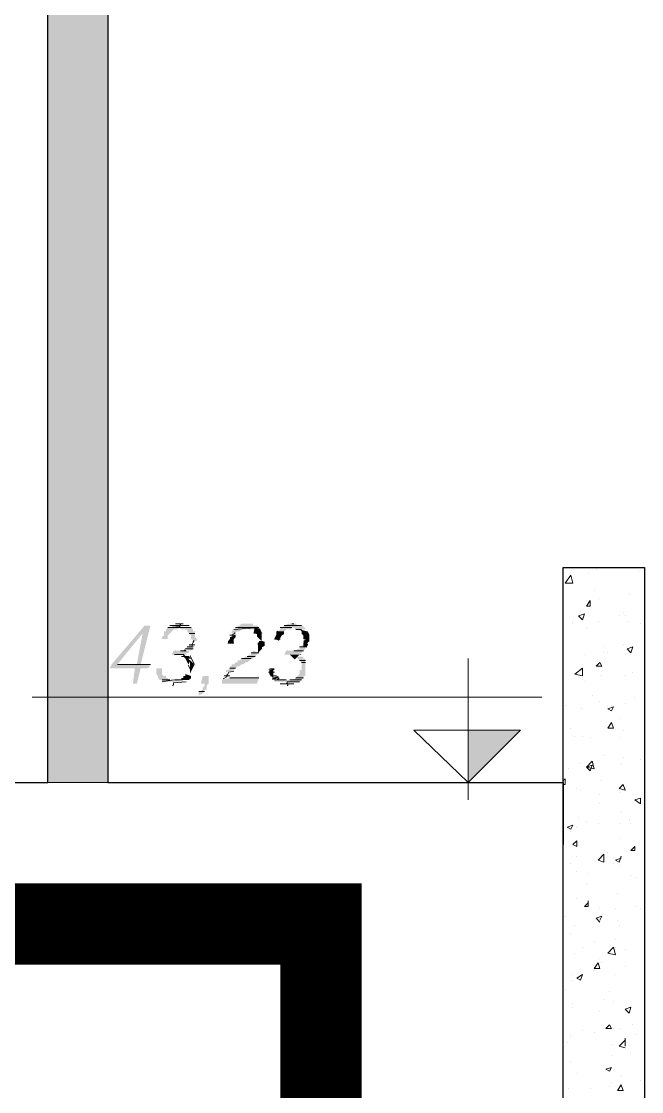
# Model space of a CAD drawing. Header units: millimetres. Extents: x 182 to 575, y -105 to 95.
# Drawn here: x 267.854 to 269.378, y 65.918 to 68.548 of the extents above; entities that cross this region are included whole.
import ezdxf

# ---------------------------------------------------------------- set-up
doc = ezdxf.new("R2010")
doc.units = ezdxf.units.MM
doc.header["$MEASUREMENT"] = 0
doc.layers.add('PDF_Geometry', color=7, linetype='Continuous')
doc.layers.add('PDF_Solid Fills', color=7, linetype='Continuous')

msp = doc.modelspace()

# ---------------------------------------------------------------- hatches: boundary and pattern name
at = {"layer": 'PDF_Solid Fills', "true_color": 0xb9b9b9, "transparency": 33554559}
msp.add_hatch(color=9, dxfattribs=at).paths.add_polyline_path([(261.6659, 70.5062), (261.6659, 73.0681), (261.5183, 73.0681), (261.5183, 70.5062), (259.5945, 70.5062), (259.5945, 69.7967), (259.7945, 69.7967), (259.7945, 70.3586), (267.9183, 70.3586), (267.9183, 66.6777), (268.0659, 66.6777), (268.0659, 70.3586), (271.3183, 70.3586), (271.3183, 69.7967), (271.4659, 69.7967), (271.4659, 70.5062)])
at = {"layer": 'PDF_Solid Fills', "transparency": 33554559}
h = msp.add_hatch(color=256, dxfattribs=at)
h.paths.add_polyline_path([(269.1552, 67.3276), (269.1527, 67.3276), (269.1552, 67.3276)], flags=0)
h.paths.add_polyline_path([(269.1527, 67.3276), (269.1552, 67.3276), (269.1527, 67.3276)], flags=0)
h.paths.add_polyline_path([(269.1602, 67.3276), (269.1477, 67.3276), (269.1602, 67.3276)], flags=0)
h.paths.add_polyline_path([(269.1477, 67.3276), (269.1602, 67.3276), (269.1477, 67.3276)], flags=0)
h = msp.add_hatch(color=256, dxfattribs=at)
h.paths.add_polyline_path([(269.1752, 67.3151), (269.1702, 67.3151), (269.1752, 67.3151)], flags=0)
h.paths.add_polyline_path([(269.1777, 67.3101), (269.1727, 67.3101), (269.1777, 67.3101)], flags=0)
h.paths.add_polyline_path([(269.1727, 67.3101), (269.1777, 67.3101), (269.1727, 67.3101)], flags=0)
h.paths.add_polyline_path([(269.1777, 67.3076), (269.1727, 67.3076), (269.1777, 67.3076)], flags=0)
h = msp.add_hatch(color=256, dxfattribs=at)
h.paths.add_polyline_path([(269.1252, 67.2576), (269.1302, 67.2576), (269.1252, 67.2576)], flags=0)
h.paths.add_polyline_path([(269.1302, 67.2551), (269.1252, 67.2551), (269.1302, 67.2551)], flags=0)
h.paths.add_polyline_path([(269.1277, 67.2526), (269.1302, 67.2526), (269.1277, 67.2526)], flags=0)
h = msp.add_hatch(color=256, dxfattribs=at)
h.paths.add_polyline_path([(269.1302, 67.2126), (269.1302, 67.2126), (269.1302, 67.2126)], flags=0)
h.paths.add_polyline_path([(269.1252, 67.2126), (269.1352, 67.2126), (269.1252, 67.2126)], flags=0)
h.paths.add_polyline_path([(269.1352, 67.2126), (269.1252, 67.2126), (269.1352, 67.2126)], flags=0)
h.paths.add_polyline_path([(269.1202, 67.2101), (269.1402, 67.2101), (269.1202, 67.2101)], flags=0)
h.paths.add_polyline_path([(269.1402, 67.2101), (269.1202, 67.2101), (269.1402, 67.2101)], flags=0)
h = msp.add_hatch(color=256, dxfattribs=at)
h.paths.add_polyline_path([(269.1577, 67.2101), (269.1602, 67.2101), (269.1577, 67.2101)], flags=0)
h.paths.add_polyline_path([(269.1652, 67.2101), (269.1527, 67.2101), (269.1652, 67.2101)], flags=0)
h.paths.add_polyline_path([(269.1527, 67.2101), (269.1652, 67.2101), (269.1527, 67.2101)], flags=0)
h.paths.add_polyline_path([(269.1702, 67.2076), (269.1477, 67.2076), (269.1702, 67.2076)], flags=0)
h = msp.add_hatch(color=256, dxfattribs=at)
h.paths.add_polyline_path([(269.1202, 67.1976), (269.1152, 67.1976), (269.1202, 67.1976)], flags=0)
h.paths.add_polyline_path([(269.1152, 67.2001), (269.1202, 67.2001), (269.1152, 67.2001)], flags=0)
h.paths.add_polyline_path([(269.1202, 67.2001), (269.1152, 67.2001), (269.1202, 67.2001)], flags=0)
for points in [[(268.0516, 67.0539), (268.0469, 67.0491), (268.0469, 67.0443), (268.0421, 67.0443), (268.0421, 67.0396), (268.0373, 67.0348), (268.0326, 67.0301), (268.0278, 67.0253), (268.0278, 67.0205), (268.0231, 67.0205), (268.0231, 67.0158), (268.0183, 67.011), (268.0183, 67.0062), (268.0135, 67.0015), (268.0135, 66.9967), (268.0088, 66.992), (268.004, 66.9872), (268.004, 66.9777), (267.9993, 66.9777), (267.9993, 66.9729), (267.9945, 66.9682), (267.9945, 66.9586), (267.9897, 66.9586), (267.9897, 66.9491), (267.985, 66.9443), (267.985, 66.9396), (267.9802, 66.9348), (267.9802, 66.9205), (267.9945, 66.9205), (267.9945, 66.9348), (267.9993, 66.9396), (267.9993, 66.9443), (268.004, 66.9491), (268.004, 66.9586), (268.0088, 66.9586), (268.0088, 66.9682), (268.0135, 66.9729), (268.0135, 66.9777), (268.0183, 66.9777), (268.0183, 66.9824), (268.0231, 66.9872), (268.0231, 66.992), (268.0278, 66.9967), (268.0278, 67.0015), (268.0326, 67.0062), (268.0373, 67.011), (268.0373, 67.0158), (268.0421, 67.0205), (268.0469, 67.0253), (268.0469, 67.0301), (268.0516, 67.0301), (268.0516, 67.0348), (268.0564, 67.0396), (268.0564, 67.0443), (268.0612, 67.0443), (268.0612, 67.0491), (268.0659, 67.0539), (268.0659, 67.0634), (267.9754, 67.0634), (267.9707, 67.0539)], [(268.4064, 67.0562), (268.4108, 67.0566), (268.4135, 67.0539), (268.4231, 67.0539), (268.4421, 67.0491), (268.4421, 67.0539), (268.4373, 67.0586), (268.4326, 67.0634), (268.4231, 67.0634), (268.4231, 67.0681), (268.3945, 67.0681), (268.3897, 67.0634), (268.385, 67.0634), (268.385, 67.0586), (268.3802, 67.0586), (268.3754, 67.0539), (268.3707, 67.0491), (268.3707, 67.0443), (268.385, 67.0491), (268.3897, 67.0491), (268.3945, 67.0539), (268.404, 67.0539)], [(268.4993, 67.0491), (268.504, 67.0539), (268.5183, 67.0539), (268.5183, 67.0586), (268.5231, 67.0586), (268.5278, 67.0539), (268.5516, 67.0539), (268.5516, 67.0586), (268.5469, 67.0586), (268.5469, 67.0634), (268.5326, 67.0634), (268.5278, 67.0681), (268.5088, 67.0681), (268.504, 67.0634), (268.4993, 67.0634), (268.4945, 67.0586), (268.4897, 67.0586), (268.4897, 67.0539), (268.485, 67.0491)], [(268.5373, 67.0539), (268.5421, 67.0491), (268.5564, 67.0491)], [(268.3802, 67.0348), (268.3802, 67.0396), (268.3659, 67.0348), (268.3659, 67.0301), (268.3612, 67.0253), (268.3612, 67.0205), (268.3754, 67.0205), (268.3754, 67.0301)], [(268.4516, 67.0253), (268.4373, 67.0253), (268.4373, 67.0205)], [(268.5612, 67.0301), (268.5469, 67.0301), (268.5612, 67.0253)], [(268.3612, 66.9539), (268.3564, 66.9539), (268.3564, 66.9491), (268.3754, 66.9539), (268.3802, 66.9586), (268.385, 66.9634), (268.3897, 66.9634), (268.3945, 66.9682), (268.3992, 66.9682), (268.404, 66.9729), (268.4088, 66.9729), (268.4135, 66.9777), (268.4183, 66.9824), (268.4231, 66.9824), (268.4278, 66.9872), (268.4326, 66.992), (268.4373, 66.9967), (268.4231, 67.0015), (268.4231, 66.9967), (268.4183, 66.9967), (268.4183, 66.992), (268.4135, 66.992), (268.4088, 66.9872), (268.404, 66.9872), (268.3992, 66.9824), (268.3945, 66.9824), (268.3897, 66.9777), (268.385, 66.9777), (268.385, 66.9729), (268.3802, 66.9729), (268.3754, 66.9682), (268.3707, 66.9682), (268.3707, 66.9634), (268.3659, 66.9634), (268.3659, 66.9586)], [(268.4993, 66.992), (268.5373, 66.992), (268.5373, 66.9962), (268.5421, 66.9967), (268.5469, 67.0015), (268.5516, 67.0062), (268.5516, 67.011), (268.5564, 67.011), (268.5421, 67.0158), (268.5421, 67.011), (268.5373, 67.011), (268.5373, 67.0062), (268.5326, 67.0062), (268.5278, 67.0015), (268.504, 67.0015)], [(268.2528, 66.986), (268.2564, 66.9824), (268.2707, 66.9824), (268.2659, 66.9872), (268.2469, 66.9872)], [(268.5231, 66.9301), (268.4754, 66.9301), (268.4754, 66.9253), (268.5373, 66.9253), (268.5421, 66.9301), (268.5469, 66.9348), (268.5469, 66.9396), (268.5516, 66.9396), (268.5516, 66.9824), (268.5469, 66.9824), (268.5469, 66.9872), (268.5278, 66.9872), (268.5326, 66.9824), (268.5373, 66.9777), (268.5421, 66.9729), (268.5421, 66.9539), (268.5373, 66.9539), (268.5373, 66.9443), (268.5326, 66.9396), (268.5278, 66.9348)], [(268.1992, 66.9301), (268.1992, 66.9253), (268.2612, 66.9253), (268.2278, 66.9301), (268.2183, 66.9301), (268.2135, 66.9348), (268.2088, 66.9348), (268.2088, 66.9396), (268.204, 66.9396), (268.1992, 66.9443), (268.1992, 66.9586), (268.185, 66.9586), (268.185, 66.9443), (268.1897, 66.9396), (268.1897, 66.9348), (268.1945, 66.9301)], [(268.2469, 66.9301), (268.2659, 66.9301), (268.2707, 66.9348), (268.2707, 66.9396), (268.2564, 66.9443), (268.2564, 66.9396), (268.2516, 66.9396), (268.2516, 66.9348), (268.2469, 66.9348)], [(268.2897, 66.892), (268.2993, 66.8967), (268.304, 66.9015), (268.304, 66.9062), (268.3088, 66.9062), (268.3088, 66.9158), (268.3135, 66.9205), (268.3135, 66.9396), (268.2993, 66.9396), (268.2945, 66.9205), (268.304, 66.9205), (268.304, 66.9158), (268.2993, 66.911), (268.2993, 66.9062), (268.2945, 66.9015), (268.2897, 66.9015)], [(268.485, 66.9396), (268.4707, 66.9348), (268.4707, 66.9301), (268.485, 66.9348)], [(268.3469, 66.9301), (268.3469, 66.9205), (268.4326, 66.9205), (268.4373, 66.9348), (268.3659, 66.9348)]]:
    msp.add_hatch(color=256, dxfattribs=at).paths.add_polyline_path(points)
h = msp.add_hatch(color=256, dxfattribs=at)
h.paths.add_polyline_path([(268.1516, 67.0443), (268.1373, 66.9682), (268.0897, 66.9682)])
h.paths.add_polyline_path([(268.1707, 67.0634), (268.1564, 67.0634), (268.0754, 66.9682), (268.0707, 66.9586), (268.1326, 66.9586), (268.1278, 66.9205), (268.1373, 66.9205), (268.1469, 66.9586), (268.1659, 66.9586), (268.1707, 66.9682), (268.1469, 66.9682)], flags=0)
h = msp.add_hatch(color=256, dxfattribs=at)
h.paths.add_polyline_path([(268.2754, 67.0491), (268.2754, 67.0539), (268.2707, 67.0586), (268.2421, 67.0586), (268.2469, 67.0539), (268.2564, 67.0539), (268.2612, 67.0527), (268.2612, 67.0491), (268.2659, 67.0443), (268.2707, 67.0396), (268.2707, 67.0301), (268.285, 67.0253), (268.285, 67.0301), (268.2802, 67.0348), (268.2802, 67.0491)])
h.paths.add_polyline_path([(268.2088, 67.0491), (268.204, 67.0491), (268.204, 67.0396), (268.1992, 67.0348), (268.1992, 67.0301), (268.2135, 67.0301), (268.2135, 67.0396), (268.2183, 67.0443), (268.2231, 67.0491), (268.2278, 67.0539), (268.2373, 67.0539), (268.2421, 67.0586), (268.2135, 67.0586), (268.2088, 67.0539)])
h = msp.add_hatch(color=256, dxfattribs=at)
h.paths.add_polyline_path([(268.2564, 67.0062), (268.2707, 67.0015), (268.2754, 67.0062), (268.2754, 67.011), (268.2802, 67.011), (268.2659, 67.0158), (268.2659, 67.011), (268.2612, 67.011)])
h.paths.add_polyline_path([(268.2231, 66.992), (268.2612, 66.992), (268.2573, 66.9958), (268.2659, 66.9967), (268.2659, 67.0015), (268.2278, 67.0015)])

# ---------------------------------------------------------------- linework, layer by layer
at = {"layer": 'PDF_Geometry', "lineweight": 25}
for points in [[(271.4659, 69.7967), (271.4659, 70.5062), (271.4659, 69.7967), (271.3183, 69.7967), (271.3183, 70.3586), (268.0659, 70.3586), (268.0659, 66.6777), (269.185, 66.6777)], [(255.2802, 66.6777), (259.5945, 66.6777), (267.9183, 66.6777), (267.9183, 70.3586), (259.7945, 70.3586), (259.7945, 69.7967)], [(268.0659, 66.6777), (268.0659, 66.6777)], [(269.185, 66.5253), (269.185, 66.5253)]]:
    msp.add_lwpolyline(points, dxfattribs=at)
for points in [[(269.385, 67.2062), (269.385, 65.3586), (269.185, 65.3586), (269.185, 67.2062)], [(269.185, 66.5253), (269.185, 66.6777), (269.185, 66.5253), (269.185, 66.6777)]]:
    msp.add_lwpolyline(points, close=True, dxfattribs=at)
at = {"layer": 'PDF_Geometry', "lineweight": 20}
for points in [[(269.2659, 67.2015), (269.2659, 67.2015)], [(269.3469, 67.2062), (269.3469, 67.2062)], [(269.2469, 67.192), (269.2469, 67.192)], [(269.3707, 67.1967), (269.3707, 67.1967)], [(269.2612, 67.1491), (269.2612, 67.1491)], [(269.185, 67.1396), (269.185, 67.1396)], [(269.2421, 67.1253), (269.2421, 67.1253)], [(269.2754, 67.1301), (269.2754, 67.1301)], [(269.3469, 67.1396), (269.3469, 67.1396)], [(269.2278, 67.1015), (269.2278, 67.1015)], [(269.3326, 67.0967), (269.3326, 67.0967)], [(269.2088, 67.0729), (269.2088, 67.0729)], [(269.2707, 67.0729), (269.2707, 67.0729)], [(269.3231, 67.0872), (269.3231, 67.0872)], [(269.3373, 67.0872), (269.3373, 67.0872)], [(269.3421, 67.0729), (269.3421, 67.0729)], [(269.2088, 67.0681), (269.2088, 67.0681)], [(269.2421, 67.0586), (269.2421, 67.0586)], [(269.3754, 67.0681), (269.3754, 67.0681)], [(269.2373, 66.992), (269.2373, 66.992)], [(269.285, 67.011), (269.285, 67.011)], [(269.285, 66.9967), (269.285, 66.9967)], [(269.2945, 66.9967), (269.2945, 66.9967)], [(269.3326, 67.0158), (269.3326, 67.0158)], [(269.3421, 67.0062), (269.3421, 67.0062)], [(269.2802, 66.9396), (269.2802, 66.9396)], [(269.3373, 66.9396), (269.3373, 66.9396)], [(269.3564, 66.9491), (269.3564, 66.9491)], [(269.2326, 66.9301), (269.2326, 66.9301)], [(269.2373, 66.9253), (269.2373, 66.9253)], [(269.2564, 66.892), (269.2564, 66.892)], [(269.3612, 66.8872), (269.3612, 66.8872)], [(269.1897, 66.8681), (269.1897, 66.8681)], [(269.2754, 66.8777), (269.2754, 66.8777)], [(269.2945, 66.8634), (269.2945, 66.8634)], [(269.304, 66.8681), (269.304, 66.8681)], [(269.3373, 66.8729), (269.3373, 66.8729)], [(269.2278, 66.8586), (269.2278, 66.8586)], [(269.2326, 66.8586), (269.2326, 66.8586)], [(269.3231, 66.8348), (269.3231, 66.8348)], [(269.204, 66.811), (269.204, 66.811)], [(269.2135, 66.792), (269.2135, 66.792)], [(269.2326, 66.792), (269.2326, 66.792)], [(269.2516, 66.7872), (269.2516, 66.7872)], [(269.3231, 66.7872), (269.3231, 66.7872)], [(269.3326, 66.8062), (269.3326, 66.8062)], [(269.285, 66.7443), (269.285, 66.7443)], [(269.3326, 66.7396), (269.3326, 66.7396)], [(269.3754, 66.7348), (269.3754, 66.7348)], [(269.1992, 66.711), (269.1992, 66.711)], [(269.2278, 66.7253), (269.2278, 66.7253)], [(269.3278, 66.7253), (269.3278, 66.7253)], [(267.9183, 66.6777), (269.185, 66.6777)], [(269.185, 66.6824), (269.1897, 66.6872), (269.1897, 66.6729), (269.185, 66.6729)], [(269.2802, 66.6824), (269.2802, 66.6824)], [(269.2183, 66.6634), (269.2183, 66.6634)], [(269.2278, 66.6586), (269.2278, 66.6586)], [(269.2754, 66.6491), (269.2754, 66.6491)], [(269.3231, 66.6586), (269.3231, 66.6586)], [(269.3231, 66.6539), (269.3231, 66.6539)], [(269.3278, 66.6729), (269.3278, 66.6729)], [(269.2754, 66.6253), (269.2754, 66.6253)], [(269.3278, 66.6062), (269.3278, 66.6062)], [(269.2231, 66.592), (269.2231, 66.592)], [(269.2421, 66.5824), (269.2421, 66.5824)], [(269.2707, 66.5777), (269.2707, 66.5777)], [(269.3231, 66.5777), (269.3231, 66.5777)], [(269.3469, 66.5872), (269.3469, 66.5872)], [(269.3516, 66.5777), (269.3516, 66.5777)], [(269.204, 66.5586), (269.204, 66.5586)], [(269.2183, 66.5682), (269.2183, 66.5682)], [(269.2231, 66.5253), (269.2231, 66.5253)], [(269.3231, 66.5396), (269.3231, 66.5396)], [(269.2183, 66.4967), (269.2183, 66.4967)], [(269.2802, 66.492), (269.2802, 66.492)], [(269.2945, 66.5062), (269.2945, 66.5062)], [(269.3278, 66.4967), (269.3231, 66.4824), (269.3135, 66.4872), (269.3278, 66.492)], [(269.204, 66.4777), (269.204, 66.4777)], [(269.3088, 66.4777), (269.3088, 66.4777)], [(269.3231, 66.4729), (269.3231, 66.4729)], [(269.2183, 66.4586), (269.2183, 66.4586)], [(269.2469, 66.4539), (269.2469, 66.4539)], [(269.3516, 66.4491), (269.3516, 66.4491)], [(269.3659, 66.4443), (269.3659, 66.4443)], [(269.2421, 66.4301), (269.2421, 66.4301)], [(269.2183, 66.392), (269.2183, 66.392)], [(269.2469, 66.3872), (269.2469, 66.3729), (269.2373, 66.3729), (269.2469, 66.3824)], [(269.3183, 66.4062), (269.3183, 66.4062)], [(269.2707, 66.3729), (269.2707, 66.3729)], [(269.2754, 66.3681), (269.2754, 66.3681)], [(269.3135, 66.3681), (269.3135, 66.3681)], [(269.3659, 66.3729), (269.3659, 66.3729)], [(269.3754, 66.3681), (269.3754, 66.3681)], [(269.1897, 66.3491), (269.1897, 66.3491)], [(269.2754, 66.3348), (269.2659, 66.3443), (269.2802, 66.3491), (269.2754, 66.3396)], [(269.3183, 66.3396), (269.3183, 66.3396)], [(269.2135, 66.3253), (269.2135, 66.3253)], [(269.3231, 66.3253), (269.3231, 66.3253)], [(269.204, 66.3062), (269.204, 66.3062)], [(269.2612, 66.2872), (269.2612, 66.2872)], [(269.3135, 66.292), (269.3135, 66.292)], [(269.2135, 66.2586), (269.2135, 66.2586)], [(269.2326, 66.2729), (269.2326, 66.2729)], [(269.3135, 66.2729), (269.3135, 66.2729)], [(269.3373, 66.2681), (269.3373, 66.2681)], [(269.2754, 66.2443), (269.2754, 66.2443)], [(269.2802, 66.2348), (269.2802, 66.2348)], [(269.2088, 66.2062), (269.2088, 66.2062)], [(269.2612, 66.2158), (269.2612, 66.2158)], [(269.3135, 66.2062), (269.3135, 66.2062)], [(269.3373, 66.2253), (269.3373, 66.2253)], [(269.2088, 66.192), (269.2088, 66.192)], [(269.1897, 66.1681), (269.1897, 66.1681)], [(269.2993, 66.1634), (269.2993, 66.1634)], [(269.2088, 66.1348), (269.2088, 66.1348)], [(269.2088, 66.1253), (269.2088, 66.1253)], [(269.285, 66.1443), (269.285, 66.1443)], [(269.3088, 66.1396), (269.3088, 66.1396)], [(269.2754, 66.1158), (269.2754, 66.1158)], [(269.3088, 66.0729), (269.3088, 66.0729)], [(269.3231, 66.0729), (269.3231, 66.0729)], [(269.3564, 66.0824), (269.3564, 66.0824)], [(269.204, 66.0586), (269.204, 66.0586)], [(269.204, 66.0539), (269.204, 66.0539)], [(269.2326, 66.0681), (269.2326, 66.0681)], [(269.2612, 66.0634), (269.2612, 66.0634)], [(269.3373, 66.0253), (269.3231, 66.0301), (269.3373, 66.0443)], [(269.3373, 66.0301), (269.3373, 66.0491)], [(269.3659, 66.0586), (269.3659, 66.0586)], [(269.1945, 66.0396), (269.1945, 66.0396)], [(269.304, 66.0348), (269.304, 66.0348)], [(269.204, 65.992), (269.204, 65.992)], [(269.304, 66.0062), (269.304, 66.0062)], [(269.304, 66.0062), (269.304, 66.0062)], [(269.3516, 66.011), (269.3516, 66.011)], [(269.2802, 65.9824), (269.2802, 65.9824)], [(269.2183, 65.9634), (269.2183, 65.9634)], [(269.304, 65.9396), (269.304, 65.9396)], [(269.3278, 65.9586), (269.3278, 65.9586)], [(269.3754, 65.9443), (269.3754, 65.9443)], [(269.1992, 65.9253), (269.1992, 65.9253)], [(269.2516, 65.9253), (269.2516, 65.9253)], [(269.2993, 65.9301), (269.2993, 65.9301)]]:
    msp.add_lwpolyline(points, dxfattribs=at)
for points in [[(269.1897, 67.1681), (269.204, 67.1872), (269.2088, 67.1681)], [(269.2516, 67.1253), (269.2516, 67.111), (269.2421, 67.111)], [(269.2373, 67.092), (269.2326, 67.0777), (269.2231, 67.0872)], [(269.3564, 67.011), (269.3516, 66.9967), (269.3421, 67.0062)], [(269.2754, 66.9729), (269.2802, 66.9634), (269.2659, 66.9634)], [(269.2326, 66.9396), (269.2135, 66.9443), (269.2326, 66.9586)], [(269.3088, 66.8634), (269.304, 66.8539), (269.2945, 66.8586)], [(269.304, 66.8253), (269.3088, 66.811), (269.2945, 66.811)], [(269.2612, 66.711), (269.2421, 66.7158), (269.2564, 66.7301)], [(269.2564, 66.7205), (269.2516, 66.7062), (269.2421, 66.7158)], [(269.3326, 66.6729), (269.3373, 66.6586), (269.3231, 66.6634)], [(269.3754, 66.6396), (269.3754, 66.6253), (269.3612, 66.6348)], [(269.2088, 66.5729), (269.204, 66.5634), (269.1945, 66.5682)], [(269.2183, 66.5348), (269.2183, 66.5205), (269.2088, 66.5253)], [(269.3612, 66.5205), (269.3612, 66.511), (269.3516, 66.511)], [(269.285, 66.4824), (269.2707, 66.4872), (269.285, 66.5015)], [(269.3135, 66.2539), (269.2945, 66.2586), (269.3088, 66.2729)], [(269.2707, 66.2348), (269.2754, 66.2205), (269.2612, 66.2205)], [(269.2326, 66.2062), (269.2278, 66.192), (269.2183, 66.1967)], [(269.3516, 66.1253), (269.3469, 66.111), (269.3373, 66.1205)], [(269.2993, 66.0824), (269.304, 66.0729), (269.2897, 66.0729)], [(269.304, 65.9777), (269.2993, 65.9681), (269.2897, 65.9729)], [(269.3278, 65.9348), (269.3326, 65.9205), (269.3183, 65.9205)]]:
    msp.add_lwpolyline(points, close=True, dxfattribs=at)
at = {"layer": 'PDF_Geometry', "lineweight": 13}
for points in [[(268.2135, 67.0586), (268.2421, 67.0586), (268.2135, 67.0586)], [(268.2421, 67.0586), (268.2135, 67.0586), (268.2421, 67.0586)], [(268.2707, 67.0586), (268.2135, 67.0586), (268.2707, 67.0586)], [(268.2445, 67.0681), (268.2397, 67.0681), (268.2445, 67.0658), (268.2445, 67.0634), (268.2445, 67.0634), (268.2421, 67.061), (268.2159, 67.0586)], [(268.2659, 67.0634), (268.2183, 67.0634), (268.2659, 67.0634)], [(268.2326, 67.0681), (268.2516, 67.0681), (268.2326, 67.0681)], [(268.2659, 67.0443), (268.2802, 67.0443), (268.2659, 67.0443)], [(268.3778, 67.0467), (268.3778, 67.0443), (268.3731, 67.042), (268.3731, 67.0372)], [(268.4373, 67.0586), (268.3754, 67.0539), (268.4373, 67.0586)], [(268.4373, 67.0586), (268.3802, 67.0586), (268.4373, 67.0586)], [(268.4897, 67.0586), (268.5183, 67.0586), (268.4897, 67.0586)], [(268.4993, 67.0634), (268.5421, 67.0634), (268.4993, 67.0634)], [(268.5231, 67.0681), (268.5183, 67.0681), (268.5231, 67.0681)], [(268.535, 67.0539), (268.5421, 67.0539), (268.5278, 67.0539)], [(268.2778, 67.0277), (268.2778, 67.0253), (268.2754, 67.0229), (268.2731, 67.0181), (268.2731, 67.0134)], [(268.3802, 67.0396), (268.3659, 67.0396), (268.3802, 67.0396)], [(268.4897, 67.0301), (268.4754, 67.0301), (268.4897, 67.0301)], [(268.4754, 67.0301), (268.4897, 67.0301), (268.4754, 67.0301)], [(268.5612, 67.0253), (268.5469, 67.0253), (268.5612, 67.0253)], [(268.254, 66.9872), (268.2516, 66.992), (268.2302, 66.992)], [(268.2326, 67.0015), (268.2326, 67.0015), (268.2326, 67.0015)], [(268.2445, 67.0015), (268.2588, 67.0015), (268.254, 67.0039)], [(268.2564, 67.0062), (268.2754, 67.0062), (268.2564, 67.0062)], [(268.2612, 67.011), (268.2754, 67.011), (268.2612, 67.011)], [(268.2659, 67.0158), (268.2802, 67.0158), (268.2659, 67.0158)], [(268.4373, 66.9967), (268.4183, 66.9967), (268.4373, 66.9967)], [(268.5088, 67.0015), (268.5088, 67.0015), (268.5088, 67.0015)], [(268.5469, 67.0015), (268.5231, 67.0015), (268.5469, 67.0015)], [(268.5373, 67.011), (268.5516, 67.011), (268.5373, 67.011)], [(268.1707, 66.9682), (268.0897, 66.9682), (268.1707, 66.9682)], [(268.2469, 66.9872), (268.2659, 66.9872), (268.2469, 66.9872)], [(268.3945, 66.9824), (268.4183, 66.9824), (268.3945, 66.9824)], [(268.4278, 66.9872), (268.4088, 66.9872), (268.4278, 66.9872)], [(268.5373, 66.9777), (268.5516, 66.9777), (268.5373, 66.9777)], [(268.5516, 66.9729), (268.5421, 66.9729), (268.5516, 66.9729)], [(268.9516, 66.6348), (268.9516, 66.9824)], [(268.3754, 66.9515), (268.3635, 66.9491), (268.3612, 66.9443), (268.3588, 66.942), (268.3588, 66.9372), (268.3493, 66.9324)], [(268.3659, 66.9396), (268.3516, 66.9396), (268.3659, 66.9396)], [(268.3802, 66.9586), (268.3659, 66.9586), (268.3802, 66.9586)], [(268.4754, 66.9491), (268.4612, 66.9491), (268.4754, 66.9491)], [(268.4659, 66.9396), (268.4802, 66.9396), (268.4659, 66.9396)], [(268.2588, 66.9253), (268.2278, 66.9229), (268.2278, 66.9205), (268.2278, 66.9205), (268.2278, 66.9205), (268.2278, 66.9181), (268.2254, 66.9158)], [(268.2302, 66.9301), (268.2493, 66.9301), (268.2397, 66.9301)], [(268.4373, 66.9348), (268.3659, 66.9348), (268.4373, 66.9348)], [(268.504, 66.9301), (268.4754, 66.9301), (268.504, 66.9301)], [(268.4969, 66.9301), (268.4826, 66.9301), (268.4873, 66.9348)], [(268.5231, 66.9205), (268.4897, 66.9205), (268.5231, 66.9205)], [(268.5064, 66.9158), (268.5088, 66.9158), (268.5088, 66.9205), (268.5088, 66.9205), (268.504, 66.9205), (268.5064, 66.9229), (268.5064, 66.9253), (268.5373, 66.9253)], [(268.5135, 66.9301), (268.5421, 66.9301), (268.5135, 66.9301)], [(268.5278, 66.9348), (268.5469, 66.9348), (268.5278, 66.9348)], [(269.1326, 66.8872), (267.8802, 66.8872)], [(268.304, 66.9015), (268.2897, 66.9015), (268.304, 66.9015)]]:
    msp.add_lwpolyline(points, dxfattribs=at)
for points in [[(268.4254, 67.0515, 0.0143, 0.0143, 0), (268.4373, 67.0491, 0.0101, 0.0101, 0), (268.4397, 67.0443, 0.0143, 0.0143, 0), (268.4397, 67.0396, 0.0143, 0.0143, 0), (268.4445, 67.0348, 0, 0, 0), (268.4445, 67.0301, 0, 0, 0), (268.4445, 67.0253, 0, 0, 0)], [(268.4445, 67.0229, 0.0143, 0.0143, 0), (268.4445, 67.0181, 0.0143, 0.0143, 0), (268.4397, 67.0158, 0.0101, 0.0101, 0), (268.4397, 67.011, 0.0143, 0.0143, 0), (268.435, 67.0062, 0, 0, 0), (268.435, 67.0015, 0, 0, 0), (268.4397, 66.9991, 0, 0, 0)], [(268.2635, 66.9824, 0, 0, 0), (268.2659, 66.9801, 0.0143, 0.0143, 0), (268.2683, 66.9753, 0, 0, 0), (268.2683, 66.9705, 0.0143, 0.0143, 0), (268.2707, 66.9658, 0.0135, 0.0135, 0), (268.2683, 66.961, 0, 0, 0), (268.2683, 66.9562, 0, 0, 0), (268.2683, 66.9515, 0, 0, 0), (268.2683, 66.9467, 0, 0, 0), (268.2635, 66.942, 0, 0, 0)], [(268.5326, 66.9872, 0.0202, 0.0202, 0), (268.5278, 66.992, 0, 0, 0), (268.5088, 66.992, 0, 0, 0)], [(268.4683, 66.9562, 0.0143, 0.0143, 0), (268.4683, 66.9539, 0.0101, 0.0101, 0), (268.4683, 66.9491, 0.0143, 0.0143, 0), (268.4731, 66.9443, 0, 0, 0), (268.4731, 66.9396, 0, 0, 0), (268.4683, 66.9372, 0, 0, 0)]]:
    msp.add_lwpolyline(points, format="xyseb", dxfattribs=at)
for points, const_width in [([(268.4921, 67.0491), (268.4921, 67.0467), (268.4873, 67.0443), (268.4873, 67.0396), (268.485, 67.0348), (268.4897, 67.0324)], 0.0143), ([(268.5493, 67.0491), (268.5493, 67.0467), (268.5516, 67.0443), (268.554, 67.0396), (268.554, 67.0348), (268.554, 67.0301)], 0.0143), ([(268.554, 67.0277), (268.554, 67.0253), (268.5516, 67.0205), (268.5516, 67.0158), (268.5564, 67.0134)], 0.00952)]:
    msp.add_lwpolyline(points, dxfattribs=dict(at, const_width=const_width))
for points in [[(268.3754, 67.0205), (268.3612, 67.0205), (268.3754, 67.0205)], [(268.2278, 66.9301), (268.1992, 66.9253), (268.2278, 66.9301)], [(268.2183, 66.9301), (268.1992, 66.9301), (268.2183, 66.9301)], [(268.8183, 66.8062), (268.9516, 66.6777), (269.0802, 66.8062)]]:
    msp.add_lwpolyline(points, close=True, dxfattribs=at)
at = {"layer": 'PDF_Geometry', "color": 254, "lineweight": 20, "true_color": 0xdddddd, "const_width": 0.2}
msp.add_lwpolyline([(302.8326, 66.2062), (276.804, 66.2062), (276.804, 65.0586), (268.5897, 65.0586), (268.5897, 66.3301), (255.2802, 66.3301)], dxfattribs=at)
at = {"layer": 'PDF_Solid Fills', "transparency": 33554559}
for points in [[(268.4754, 66.9539), (268.4612, 66.9586), (268.4754, 66.9586)], [(269.0802, 66.8062), (268.9516, 66.8062), (268.9516, 66.6777)]]:
    msp.add_solid(points, dxfattribs=at)

doc.saveas('drawing.dxf')
